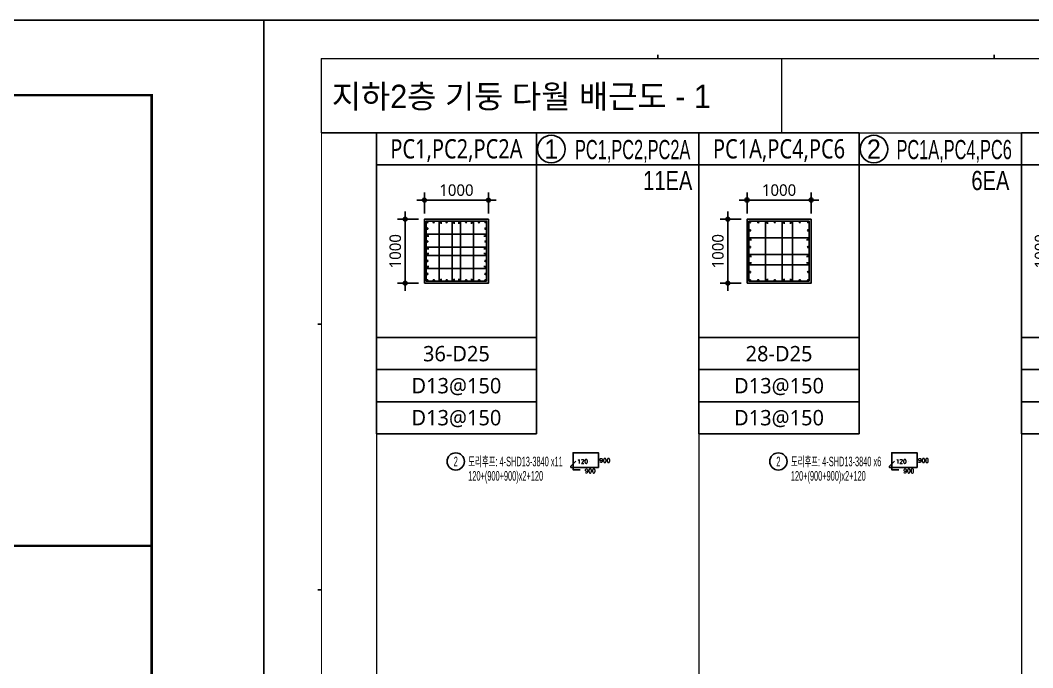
# Model space of a CAD drawing. Header units: millimetres. Extents: x 262481 to 2519995, y -394348 to 364571.
# Drawn here: x 463756 to 479564, y -207922 to -197807 of the extents above; entities that cross this region are included whole.
import ezdxf
from ezdxf.enums import TextEntityAlignment as Align

# ---------------------------------------------------------------- set-up
doc = ezdxf.new("R2010")
doc.units = ezdxf.units.MM
doc.header["$LTSCALE"] = 65
doc.layers.get('Defpoints').update_dxf_attribs({"color": 145})
for name, color, linetype in [('AMAC-NO', 5, 'Continuous'), ('BAR', 2, 'Continuous'), ('BARR', 1, 'Continuous'), ('DIM', 7, 'Continuous'), ('ELE', 7, 'Continuous'), ('HOOP', 2, 'Continuous'), ('LEADER', 7, 'Continuous'), ('RP_TAG', 7, 'Continuous'), ('XDIM', 7, 'Continuous'), ('XTAG', 7, 'Continuous'), ('기둥부호', 1, 'Continuous')]:
    doc.layers.add(name, color=color, linetype=linetype)
doc.layers.add('TEXT', color=3, linetype='Continuous', lineweight=9)
doc.layers.add('XTITLE', color=22, linetype='Continuous', lineweight=0)
doc.styles.add('RPWK1', font='arial.ttf', dxfattribs={"bigfont": 'whgtxt.shx'})
doc.styles.add('RPWK2', font='romans.shx', dxfattribs={"bigfont": 'whgtxt.shx'})
doc.styles.add('돋음', font='Dotum.ttf')
doc.styles.add('맑은고딕', font='malgun.ttf')
doc.dimstyles.new('DIM_40', dxfattribs={"dimscale": 40, "dimtxt": 3, "dimasz": 1, "dimexe": 2, "dimexo": 1.5, "dimgap": 1, "dimtad": 1, "dimdec": 0, "dimzin": 0, "dimdsep": 46, "dimtxsty": '맑은고딕', "dimblk1": 'DIMDOT', "dimblk2": 'DIMDOT', "dimsah": 1, "dimcen": 0.09, "dimdle": 2, "dimclrd": 7, "dimclre": 7, "dimclrt": 6, "dimadec": 0, "dimazin": 0, "dimtfac": 1, "dimtdec": 0, "dimtix": 1, "dimtmove": 2, "dimatfit": 3, "dimldrblk": 'DIMDOT', "dimfxl": 0, "dimtolj": 1, "dimtzin": 0, "dimarcsym": 0})

# ---------------------------------------------------------------- blocks, each defined once
blk = doc.blocks.new('dhs_sheet2e')
at = {"color": 7}
for p, q in [((20500.6, 57331.7), (20500.6, 57531.5)), ((38004.8, 57331.7), (38004.8, 57531.5)), ((2996.4, 43498.2), (2796.7, 43498.2)), ((2996.4, 29664.7), (2796.7, 29664.7))]:
    blk.add_line(p, q, dxfattribs=at)
blk.add_lwpolyline([(84000, 0), (84000, 59329.4), (0, 59329.4), (0, 0)], close=True, dxfattribs=at)
at = {"color": 30, "const_width": 64.9}
blk.add_lwpolyline([(81003.6, 57331.7), (2996.4, 57331.7), (2996.4, 1997.6), (81003.6, 1997.6)], close=True, dxfattribs=at)
blk.add_lwpolyline([(73013.1, 45291.6), (81003.6, 45291.6)], dxfattribs=at)
blk = doc.blocks.new('sdhdtbhse')
at = {"color": 255, "xscale": 0.75, "yscale": 0.75, "zscale": 0.75}
blk.add_blockref('dhs_sheet2e', (0, -44497), dxfattribs=at)
blk = doc.blocks.new('DIMDOT')
at = {"layer": 'DIM', "linetype": 'Continuous'}
blk.add_line((-2, 0), (2, 0), dxfattribs=at)
for radius in [0.5, 0.25]:
    blk.add_circle((0, 0), radius, dxfattribs=at)
blk = doc.blocks.new('*D20')
at = {"layer": 'Defpoints', "color": 0, "transparency": 16777216}
for p in [(467293, -192085), (467593, -192085), (467593, -193085)]:
    blk.add_point(p, dxfattribs=at)
at = {"layer": 'DIM', "color": 7, "lineweight": -2, "transparency": 16777216}
for p, q in [((467503, -192085), (467173, -192085)), ((467293, -193025), (467293, -192145)), ((467503, -193085), (467173, -193085))]:
    blk.add_line(p, q, dxfattribs=at)
at = {"layer": 'DIM', "color": 7, "lineweight": -2, "transparency": 16777216, "xscale": 60, "yscale": 60, "zscale": 60}
for p, rotation in [((467293, -192085), 90), ((467293, -193085), 270)]:
    blk.add_blockref('DIMDOT', p, dxfattribs=dict(at, rotation=rotation))
at = {"layer": 'DIM', "color": 6, "transparency": 16777216, "insert": (467139, -192585), "char_height": 180, "attachment_point": 5, "rotation": 90, "style": '맑은고딕'}
blk.add_mtext('\\A1;1000', dxfattribs=at)
blk = doc.blocks.new('*D21')
at = {"layer": 'Defpoints', "color": 0, "transparency": 16777216}
for p in [(467593, -191785), (467593, -192085), (468593, -192085)]:
    blk.add_point(p, dxfattribs=at)
at = {"layer": 'DIM', "color": 7, "lineweight": -2, "transparency": 16777216}
for p, q in [((467593, -191995), (467593, -191665)), ((468593, -191995), (468593, -191665)), ((468533, -191785), (467653, -191785))]:
    blk.add_line(p, q, dxfattribs=at)
at = {"layer": 'DIM', "color": 7, "lineweight": -2, "transparency": 16777216, "xscale": 60, "yscale": 60, "zscale": 60, "rotation": 180}
blk.add_blockref('DIMDOT', (467593, -191785), dxfattribs=at)
at = {"layer": 'DIM', "color": 7, "lineweight": -2, "transparency": 16777216, "xscale": 60, "yscale": 60, "zscale": 60}
blk.add_blockref('DIMDOT', (468593, -191785), dxfattribs=at)
at = {"layer": 'DIM', "color": 6, "transparency": 16777216, "insert": (468093, -191631), "char_height": 180, "attachment_point": 5, "style": '맑은고딕'}
blk.add_mtext('\\A1;1000', dxfattribs=at)
blk = doc.blocks.new('BAR')
at = {"layer": 'BARR'}
h = blk.add_hatch(color=256, dxfattribs=at)
edge = h.paths.add_edge_path()
edge.add_arc((0, 0), 15, 0, 360)
blk.add_circle((0, 0), 15, dxfattribs=at)
blk = doc.blocks.new('*D25')
at = {"layer": 'Defpoints', "color": 0, "transparency": 16777216}
for p in [(450, 3350), (750, 3350), (750, 2350)]:
    blk.add_point(p, dxfattribs=at)
at = {"layer": 'DIM', "color": 7, "lineweight": -2, "transparency": 16777216}
for p, q in [((660, 3350), (330, 3350)), ((450, 2410), (450, 3290)), ((660, 2350), (330, 2350))]:
    blk.add_line(p, q, dxfattribs=at)
at = {"layer": 'DIM', "color": 7, "lineweight": -2, "transparency": 16777216, "xscale": 60, "yscale": 60, "zscale": 60}
for p, rotation in [((450, 3350), 90), ((450, 2350), 270)]:
    blk.add_blockref('DIMDOT', p, dxfattribs=dict(at, rotation=rotation))
at = {"layer": 'DIM', "color": 6, "transparency": 16777216, "insert": (296, 2850), "char_height": 180, "attachment_point": 5, "rotation": 90, "style": '맑은고딕'}
blk.add_mtext('\\A1;1000', dxfattribs=at)
blk = doc.blocks.new('*D26')
at = {"layer": 'Defpoints', "color": 0, "transparency": 16777216}
for p in [(750, 3650), (750, 3350), (1750, 3350)]:
    blk.add_point(p, dxfattribs=at)
at = {"layer": 'DIM', "color": 7, "lineweight": -2, "transparency": 16777216}
for p, q in [((750, 3440), (750, 3770)), ((1690, 3650), (810, 3650)), ((1750, 3440), (1750, 3770))]:
    blk.add_line(p, q, dxfattribs=at)
at = {"layer": 'DIM', "color": 7, "lineweight": -2, "transparency": 16777216, "xscale": 60, "yscale": 60, "zscale": 60, "rotation": 180}
blk.add_blockref('DIMDOT', (750, 3650), dxfattribs=at)
at = {"layer": 'DIM', "color": 7, "lineweight": -2, "transparency": 16777216, "xscale": 60, "yscale": 60, "zscale": 60}
blk.add_blockref('DIMDOT', (1750, 3650), dxfattribs=at)
at = {"layer": 'DIM', "color": 6, "transparency": 16777216, "insert": (1250, 3804), "char_height": 180, "attachment_point": 5, "style": '맑은고딕'}
blk.add_mtext('\\A1;1000', dxfattribs=at)
blk = doc.blocks.new('*D27')
at = {"layer": 'Defpoints', "color": 0, "transparency": 16777216}
for p in [(450, 3350), (750, 3350), (750, 2350)]:
    blk.add_point(p, dxfattribs=at)
at = {"layer": 'DIM', "color": 7, "lineweight": -2, "transparency": 16777216}
for p, q in [((660, 3350), (330, 3350)), ((450, 2410), (450, 3290)), ((660, 2350), (330, 2350))]:
    blk.add_line(p, q, dxfattribs=at)
at = {"layer": 'DIM', "color": 7, "lineweight": -2, "transparency": 16777216, "xscale": 60, "yscale": 60, "zscale": 60}
for p, rotation in [((450, 3350), 90), ((450, 2350), 270)]:
    blk.add_blockref('DIMDOT', p, dxfattribs=dict(at, rotation=rotation))
at = {"layer": 'DIM', "color": 6, "transparency": 16777216, "insert": (296, 2850), "char_height": 180, "attachment_point": 5, "rotation": 90, "style": '맑은고딕'}
blk.add_mtext('\\A1;1000', dxfattribs=at)
blk = doc.blocks.new('*D28')
at = {"layer": 'Defpoints', "color": 0, "transparency": 16777216}
for p in [(750, 3650), (750, 3350), (1750, 3350)]:
    blk.add_point(p, dxfattribs=at)
at = {"layer": 'DIM', "color": 7, "lineweight": -2, "transparency": 16777216}
for p, q in [((750, 3440), (750, 3770)), ((1690, 3650), (810, 3650)), ((1750, 3440), (1750, 3770))]:
    blk.add_line(p, q, dxfattribs=at)
at = {"layer": 'DIM', "color": 7, "lineweight": -2, "transparency": 16777216, "xscale": 60, "yscale": 60, "zscale": 60, "rotation": 180}
blk.add_blockref('DIMDOT', (750, 3650), dxfattribs=at)
at = {"layer": 'DIM', "color": 7, "lineweight": -2, "transparency": 16777216, "xscale": 60, "yscale": 60, "zscale": 60}
blk.add_blockref('DIMDOT', (1750, 3650), dxfattribs=at)
at = {"layer": 'DIM', "color": 6, "transparency": 16777216, "insert": (1250, 3804), "char_height": 180, "attachment_point": 5, "style": '맑은고딕'}
blk.add_mtext('\\A1;1000', dxfattribs=at)
blk = doc.blocks.new('*U2173', base_point=(470421.6099, -204699.107))
at = {"layer": 'RP_TAG', "color": 0, "linetype": 'Continuous', "ltscale": 100}
blk.add_circle((470555.6099, -204699.107), 135, dxfattribs=at)
at = {"layer": 'RP_TAG', "color": 0, "linetype": 'Continuous', "ltscale": 100, "style": 'RPWK1', "width": 0.5}
blk.add_text('2', height=150, dxfattribs=at).set_placement((470555.6099, -204699.107), align=Align.MIDDLE_CENTER)
at = {"layer": 'RP_TAG', "color": 0, "linetype": 'Continuous', "ltscale": 100, "style": 'RPWK1', "width": 0.55}
for s, p in [('도리후프: 4-SHD13-3840 x11', (470750.6099, -204699.107)), ('120+(900+900)x2+120', (470750.6099, -204924.107))]:
    blk.add_text(s, height=150, dxfattribs=at).set_placement(p, align=Align.MIDDLE_LEFT)
blk = doc.blocks.new('*U2174', base_point=(475458.9081, -204699.107))
at = {"layer": 'RP_TAG', "color": 0, "linetype": 'Continuous', "ltscale": 100}
blk.add_circle((475592.9081, -204699.107), 135, dxfattribs=at)
at = {"layer": 'RP_TAG', "color": 0, "linetype": 'Continuous', "ltscale": 100, "style": 'RPWK1', "width": 0.5}
blk.add_text('2', height=150, dxfattribs=at).set_placement((475592.9081, -204699.107), align=Align.MIDDLE_CENTER)
at = {"layer": 'RP_TAG', "color": 0, "linetype": 'Continuous', "ltscale": 100, "style": 'RPWK1', "width": 0.55}
for s, p in [('도리후프: 4-SHD13-3840 x6', (475787.9081, -204699.107)), ('120+(900+900)x2+120', (475787.9081, -204924.107))]:
    blk.add_text(s, height=150, dxfattribs=at).set_placement(p, align=Align.MIDDLE_LEFT)
blk = doc.blocks.new('PC1')
at = {"layer": 'BAR'}
blk.add_lwpolyline([(1720, 2380), (780, 2380), (780, 3320), (1720, 3320)], close=True, dxfattribs=at)
at = {"layer": 'ELE'}
blk.add_lwpolyline([(750, 2350), (750, 3350), (1750, 3350), (1750, 2350)], close=True, dxfattribs=at)
at = {"layer": 'HOOP'}
for points in [[(1012.2, 3280), (1012.2, 3305, 1), (982.2, 3305), (982.2, 2395, 1), (1012.2, 2395), (1012.2, 2420)], [(1214.4, 3280), (1214.4, 3305, 1), (1184.4, 3305), (1184.4, 2395, 1), (1214.4, 2395), (1214.4, 2420)], [(1285.6, 3280), (1285.6, 3305, -1), (1315.6, 3305), (1315.6, 2395, -1), (1285.6, 2395), (1285.6, 2420)], [(1487.8, 3280), (1487.8, 3305, -1), (1517.8, 3305), (1517.8, 2395, -1), (1487.8, 2395), (1487.8, 2420)], [(820, 3087.8), (795, 3087.8, -1), (795, 3117.8), (1705, 3117.8, -1), (1705, 3087.8), (1680, 3087.8)], [(820, 2885.6), (795, 2885.6, -1), (795, 2915.6), (1705, 2915.6, -1), (1705, 2885.6), (1680, 2885.6)], [(820, 2814.4), (795, 2814.4, 1), (795, 2784.4), (1705, 2784.4, 1), (1705, 2814.4), (1680, 2814.4)], [(820, 2612.2), (795, 2612.2, 1), (795, 2582.2), (1705, 2582.2, 1), (1705, 2612.2), (1680, 2612.2)]]:
    blk.add_lwpolyline(points, format="xyb", dxfattribs=at)
at = {"layer": 'LEADER'}
for p, q in [((0, 4200), (2500, 4200)), ((0, 1500), (2500, 1500)), ((0, 1000), (2500, 1000)), ((0, 500), (2500, 500))]:
    blk.add_line(p, q, dxfattribs=at)
blk.add_lwpolyline([(2500, 4700), (2500, 0), (0, 0), (0, 4700), (2500, 4700)], dxfattribs=at)
at = {"layer": 'BAR', "xscale": 0.6666666666666666, "yscale": 0.6666666666666666, "zscale": 0.6666666666666666, "rotation": 180}
for p in [(795, 3305), (896.1, 3305), (997.2, 3305), (1098.3, 3305), (1199.4, 3305), (1300.6, 3305), (1401.7, 3305), (1502.8, 3305), (1603.9, 3305), (1705, 3305), (896.1, 2395), (997.2, 2395), (1098.3, 2395), (1199.4, 2395), (1300.6, 2395), (1401.7, 2395), (1502.8, 2395), (1603.9, 2395)]:
    blk.add_blockref('BAR', p, dxfattribs=at)
at = {"layer": 'BAR', "xscale": -0.6666666666666666, "yscale": 0.6666666666666666, "zscale": 0.6666666666666666}
for p in [(795, 3203.9), (1705, 3203.9), (795, 3102.8), (795, 3001.7), (1705, 3102.8), (1705, 3001.7), (795, 2900.6), (1705, 2900.6), (795, 2799.4), (795, 2698.3), (1705, 2799.4), (1705, 2698.3), (795, 2597.2), (1705, 2597.2), (795, 2496.1), (795, 2395), (1705, 2496.1), (1705, 2395)]:
    blk.add_blockref('BAR', p, dxfattribs=at)
at = {"layer": 'TEXT', "color": 4, "style": '맑은고딕', "width": 0.8}
blk.add_text('PC1,PC2,PC2A', height=300, dxfattribs=at).set_placement((1250, 4450), align=Align.MIDDLE_CENTER)
at = {"layer": 'TEXT', "style": '맑은고딕'}
for s, p in [('36-D25', (1250, 1250)), ('D13@150', (1250, 750)), ('D13@150', (1250, 250))]:
    blk.add_text(s, height=240, dxfattribs=at).set_placement(p, align=Align.MIDDLE_CENTER)
at = {"layer": 'DIM'}
dim = blk.add_linear_dim(base=(750, 3650), p1=(1750, 3350), p2=(750, 3350), dimstyle='DIM_40', override={"dimscale": 60}, dxfattribs=at)
dim.commit()
dim.dimension.update_dxf_attribs({"geometry": '*D21', "text_midpoint": (1250, 3803.5), "insert": (-466843, 195434.7)})
dim = blk.add_linear_dim(base=(450, 3350), p1=(750, 2350), p2=(750, 3350), angle=270, dimstyle='DIM_40', override={"dimscale": 60}, dxfattribs=at)
dim.commit()
dim.dimension.update_dxf_attribs({"geometry": '*D20', "text_midpoint": (296.5, 2850), "insert": (-466843, 195434.7)})
blk = doc.blocks.new('PC1a')
at = {"layer": 'BAR'}
blk.add_lwpolyline([(1720, 2380), (780, 2380), (780, 3320), (1720, 3320)], close=True, dxfattribs=at)
at = {"layer": 'ELE'}
blk.add_lwpolyline([(750, 2350), (750, 3350), (1750, 3350), (1750, 2350)], close=True, dxfattribs=at)
at = {"layer": 'HOOP'}
for points in [[(1070, 3280), (1070, 3305, 1), (1040, 3305), (1040, 2395, 1), (1070, 2395), (1070, 2420)], [(1330, 3280), (1330, 3305, 1), (1300, 3305), (1300, 2395, 1), (1330, 2395), (1330, 2420)], [(1430, 3280), (1430, 3305, -1), (1460, 3305), (1460, 2395, -1), (1430, 2395), (1430, 2420)], [(820, 3030), (795, 3030, -1), (795, 3060), (1705, 3060, -1), (1705, 3030), (1680, 3030)], [(820, 2770), (795, 2770, -1), (795, 2800), (1705, 2800, -1), (1705, 2770), (1680, 2770)], [(820, 2670), (795, 2670, 1), (795, 2640), (1705, 2640, 1), (1705, 2670), (1680, 2670)]]:
    blk.add_lwpolyline(points, format="xyb", dxfattribs=at)
at = {"layer": 'LEADER'}
for p, q in [((0, 4200), (2500, 4200)), ((0, 1500), (2500, 1500)), ((0, 1000), (2500, 1000)), ((0, 500), (2500, 500))]:
    blk.add_line(p, q, dxfattribs=at)
blk.add_lwpolyline([(2500, 4700), (2500, 0), (0, 0), (0, 4700), (2500, 4700)], dxfattribs=at)
at = {"layer": 'BAR', "xscale": 0.6666666666666666, "yscale": 0.6666666666666666, "zscale": 0.6666666666666666, "rotation": 180}
for p in [(795, 3305), (925, 3305), (1055, 3305), (1185, 3305), (1315, 3305), (1445, 3305), (1575, 3305), (1705, 3305), (925, 2395), (1055, 2395), (1185, 2395), (1315, 2395), (1445, 2395), (1575, 2395)]:
    blk.add_blockref('BAR', p, dxfattribs=at)
at = {"layer": 'BAR', "xscale": -0.6666666666666666, "yscale": 0.6666666666666666, "zscale": 0.6666666666666666}
for p in [(795, 3175), (1705, 3175), (795, 3045), (1705, 3045), (795, 2915), (1705, 2915), (795, 2785), (1705, 2785), (795, 2655), (795, 2525), (1705, 2655), (1705, 2525), (795, 2395), (1705, 2395)]:
    blk.add_blockref('BAR', p, dxfattribs=at)
at = {"layer": 'TEXT', "color": 1, "style": '맑은고딕', "width": 0.8}
blk.add_text('PC1A,PC4,PC6', height=300, dxfattribs=at).set_placement((1250, 4450), align=Align.MIDDLE_CENTER)
at = {"layer": 'TEXT', "style": '맑은고딕'}
for s, p in [('28-D25', (1250, 1250)), ('D13@150', (1250, 750)), ('D13@150', (1250, 250))]:
    blk.add_text(s, height=240, dxfattribs=at).set_placement(p, align=Align.MIDDLE_CENTER)
at = {"layer": 'DIM'}
dim = blk.add_linear_dim(base=(750, 3650), p1=(1750, 3350), p2=(750, 3350), dimstyle='DIM_40', override={"dimscale": 60}, dxfattribs=at)
dim.commit()
dim.dimension.update_dxf_attribs({"geometry": '*D26', "text_midpoint": (1250, 3803.5)})
dim = blk.add_linear_dim(base=(450, 3350), p1=(750, 2350), p2=(750, 3350), angle=270, dimstyle='DIM_40', override={"dimscale": 60}, dxfattribs=at)
dim.commit()
dim.dimension.update_dxf_attribs({"geometry": '*D25', "text_midpoint": (296.5, 2850)})
blk = doc.blocks.new('zdhrthaes')
at = {"layer": 'BAR'}
blk.add_lwpolyline([(1720, 2380), (780, 2380), (780, 3320), (1720, 3320)], close=True, dxfattribs=at)
at = {"layer": 'ELE'}
blk.add_lwpolyline([(750, 2350), (750, 3350), (1750, 3350), (1750, 2350)], close=True, dxfattribs=at)
at = {"layer": 'HOOP'}
for points in [[(992, 3280), (992, 3305, 1), (962, 3305), (962, 2395, 1), (992, 2395), (992, 2420)], [(1174, 3280), (1174, 3305, 1), (1144, 3305), (1144, 2395, 1), (1174, 2395), (1174, 2420)], [(1326, 3280), (1326, 3305, -1), (1356, 3305), (1356, 2395, -1), (1326, 2395), (1326, 2420)], [(1508, 3280), (1508, 3305, -1), (1538, 3305), (1538, 2395, -1), (1508, 2395), (1508, 2420)], [(820, 3108), (795, 3108, -1), (795, 3138), (1705, 3138, -1), (1705, 3108), (1680, 3108)], [(820, 2926), (795, 2926, -1), (795, 2956), (1705, 2956, -1), (1705, 2926), (1680, 2926)], [(820, 2774), (795, 2774, 1), (795, 2744), (1705, 2744, 1), (1705, 2774), (1680, 2774)], [(820, 2592), (795, 2592, 1), (795, 2562), (1705, 2562, 1), (1705, 2592), (1680, 2592)]]:
    blk.add_lwpolyline(points, format="xyb", dxfattribs=at)
at = {"layer": 'LEADER'}
for p, q in [((0, 4200), (2500, 4200)), ((0, 1500), (2500, 1500)), ((0, 1000), (2500, 1000)), ((0, 500), (2500, 500))]:
    blk.add_line(p, q, dxfattribs=at)
blk.add_lwpolyline([(2500, 4700), (2500, 0), (0, 0), (0, 4700), (2500, 4700)], dxfattribs=at)
at = {"layer": 'BAR', "xscale": 0.6666666666666666, "yscale": 0.6666666666666666, "zscale": 0.6666666666666666, "rotation": 180}
for p in [(795, 3305), (795, 3214), (886, 3305), (977, 3305), (1068, 3305), (1159, 3305), (1250, 3305), (1341, 3305), (1432, 3305), (1523, 3305), (1614, 3305), (1705, 3305), (1705, 3214), (795, 3123), (795, 3032), (1705, 3123), (1705, 3032), (795, 2941), (795, 2850), (1705, 2941), (1705, 2850), (795, 2759), (1705, 2759), (795, 2668), (795, 2577), (1705, 2668), (1705, 2577), (795, 2486), (886, 2395), (977, 2395), (1068, 2395), (1159, 2395), (1250, 2395), (1341, 2395), (1432, 2395), (1523, 2395), (1614, 2395), (1705, 2486)]:
    blk.add_blockref('BAR', p, dxfattribs=at)
at = {"layer": 'BAR', "xscale": -0.6666666666666666, "yscale": 0.6666666666666666, "zscale": 0.6666666666666666}
for p in [(795, 2395), (1705, 2395)]:
    blk.add_blockref('BAR', p, dxfattribs=at)
at = {"layer": 'TEXT', "color": 3, "style": '맑은고딕', "width": 0.8}
blk.add_text('PC3,PC5', height=300, dxfattribs=at).set_placement((1250, 4450), align=Align.MIDDLE_CENTER)
at = {"layer": 'TEXT', "style": '맑은고딕'}
for s, p in [('40-D25', (1250, 1250)), ('D13@150', (1250, 750)), ('D13@150', (1250, 250))]:
    blk.add_text(s, height=240, dxfattribs=at).set_placement(p, align=Align.MIDDLE_CENTER)
at = {"layer": 'DIM'}
dim = blk.add_linear_dim(base=(750, 3650), p1=(1750, 3350), p2=(750, 3350), dimstyle='DIM_40', override={"dimscale": 60}, dxfattribs=at)
dim.commit()
dim.dimension.update_dxf_attribs({"geometry": '*D28', "text_midpoint": (1250, 3803.5)})
dim = blk.add_linear_dim(base=(450, 3350), p1=(750, 2350), p2=(750, 3350), angle=270, dimstyle='DIM_40', override={"dimscale": 60}, dxfattribs=at)
dim.commit()
dim.dimension.update_dxf_attribs({"geometry": '*D27', "text_midpoint": (296.5, 2850)})

msp = doc.modelspace()

# ---------------------------------------------------------------- linework, layer by layer
at = {"layer": 'AMAC-NO', "color": 2}
for centre in [(472046.9, -199819.4), (477084.2, -199819.4)]:
    msp.add_circle(centre, 216, dxfattribs=at)
at = {"layer": 'RP_TAG', "color": 250, "linetype": 'Continuous', "ltscale": 100}
for p, q in [((472644.7, -204699.1), (472644.7, -204699.1)), ((477618.7, -204699.1), (477618.7, -204699.1))]:
    msp.add_line(p, q, dxfattribs=at)
at = {"layer": 'RP_TAG', "color": 1, "linetype": 'Continuous', "ltscale": 100}
for points in [[(472429.9, -204693), (472353.7, -204772.6), (472353.7, -204793), (472784.2, -204793), (472784.2, -204563.6), (472388.1, -204563.6), (472388.1, -204828.6), (472498.9, -204828.6)], [(477403.9, -204693), (477327.7, -204772.6), (477327.7, -204793), (477758.1, -204793), (477758.1, -204563.6), (477362.1, -204563.6), (477362.1, -204828.6), (477472.8, -204828.6)]]:
    msp.add_lwpolyline(points, dxfattribs=at)
at = {"layer": 'XTAG', "color": 4}
msp.add_lwpolyline([(469315.7, -200065), (489464.9, -200065)], dxfattribs=at)
at = {"layer": 'XTITLE', "color": 3, "ltscale": 2}
for p, q in [((468459.9, -199565), (489464.9, -199565)), ((469315.7, -199565), (469315.7, -215006.2))]:
    msp.add_line(p, q, dxfattribs=at)
msp.add_lwpolyline([(468459.9, -198405.9), (475644, -198405.9), (475644, -199565), (468459.9, -199565)], close=True, dxfattribs=at)
for points in [[(474353, -199565), (474353, -215006.2)], [(479390.3, -199565), (479390.3, -215006.2)]]:
    msp.add_lwpolyline(points, dxfattribs=at)

# ---------------------------------------------------------------- block references
at = {"layer": 'RP_TAG', "color": 11, "linetype": 'Continuous', "ltscale": 1.44556e-317}
for name, p in [('*U2173', (470421.6, -204699.1)), ('*U2174', (475458.9, -204699.1))]:
    msp.add_blockref(name, p, dxfattribs=at)
at = {"layer": 'XDIM', "color": 4}
for p, xscale, yscale, zscale in [((418420.9, -197806.7), 0.7799999978542946, 0.7799999978542946, 0.7799999978542946), ((467560.9, -197806.7), 0.3999999986033871, 0.3999999986033871, 0.3999999986033871)]:
    msp.add_blockref('sdhdtbhse', p, dxfattribs=dict(at, xscale=xscale, yscale=yscale, zscale=zscale))
at = {"layer": '기둥부호', "color": 7}
for name, p in [('PC1', (469315.7, -204265)), ('PC1a', (474353, -204265)), ('zdhrthaes', (479390.3, -204265))]:
    msp.add_blockref(name, p, dxfattribs=at)

# ---------------------------------------------------------------- texts
at = {"layer": 'AMAC-NO', "color": 2, "style": '돋음'}
for s, p in [('1', (472046.9, -199819.4)), ('2', (477084.2, -199819.4))]:
    msp.add_text(s, height=300, dxfattribs=at).set_placement(p, align=Align.MIDDLE_CENTER)
for s, width, p in [('PC1,PC2,PC2A', 0.65, (473317.8, -199827)), ('PC1A,PC4,PC6', 0.65, (478337.5, -199827)), ('11EA', 0.8, (473865.5, -200310.1)), ('6EA', 0.8, (478902.8, -200310.1))]:
    msp.add_text(s, height=300, dxfattribs=dict(at, width=width)).set_placement(p, align=Align.MIDDLE_CENTER)
at = {"layer": 'RP_TAG', "color": 2, "linetype": 'Continuous', "ltscale": 100, "style": 'RPWK2'}
for p in [(472452.5, -204750.7), (477426.4, -204750.7)]:
    msp.add_text('120', height=65.33, dxfattribs=at).set_placement(p, align=Align.BOTTOM_LEFT)
for p in [(472799.9, -204683.2), (477773.9, -204683.2)]:
    msp.add_text('900', height=65.33, dxfattribs=at).set_placement(p, align=Align.MIDDLE_LEFT)
for p in [(472570.3, -204814.3), (477544.3, -204814.3)]:
    msp.add_text('900', height=65.33, dxfattribs=at).set_placement(p, align=Align.TOP_LEFT)
at = {"layer": 'XTITLE', "color": 2, "style": '돋음'}
msp.add_text('지하2층 기둥 다월 배근도 - 1', height=364.067, dxfattribs=at).set_placement((468619.2, -198996.1), align=Align.MIDDLE_LEFT)

doc.saveas('drawing.dxf')
